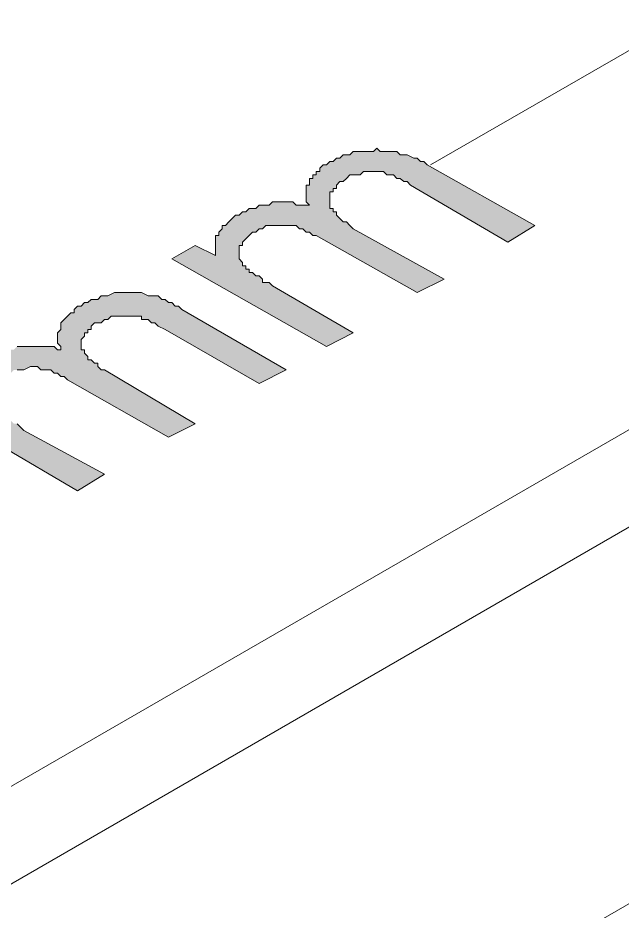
# Model space of a CAD drawing. Header units: inches. Extents: x -430764 to 256483, y 7374 to 217374.
# Drawn here: x 40432 to 44139, y 45742 to 51221 of the extents above; entities that cross this region are included whole.
import ezdxf

# ---------------------------------------------------------------- set-up
doc = ezdxf.new("R2010")
doc.units = ezdxf.units.IN
doc.header["$MEASUREMENT"] = 0
doc.layers.add('Background Stuff', color=252, linetype='Continuous', lineweight=5)
doc.layers.add('Layer 1', color=7, linetype='Continuous')

# ---------------------------------------------------------------- blocks, each defined once
blk = doc.blocks.new('block 3')
at = {"layer": 'Layer 1'}
h = blk.add_hatch(color=255, dxfattribs=at)
h.dxf.hatch_style = 2
h.paths.add_polyline_path([(334.485, -684.795), (329.744, -682.114), (330.465, -681.703), (331.084, -682.011), (331.084, -681.908), (331.084, -681.806), (331.084, -681.703), (331.084, -681.599), (331.084, -681.496), (331.084, -681.393), (331.187, -681.393), (331.187, -681.29), (331.291, -681.187), (331.291, -681.084), (331.394, -681.084), (331.496, -680.98), (331.6, -680.877), (331.703, -680.774), (331.806, -680.774), (331.908, -680.671), (332.012, -680.671), (332.115, -680.568), (332.218, -680.568), (332.321, -680.568), (332.424, -680.466), (332.527, -680.466), (332.63, -680.466), (332.733, -680.466), (332.836, -680.362), (332.939, -680.362), (333.145, -680.362), (333.249, -680.362), (333.352, -680.362), (333.455, -680.362), (333.558, -680.466), (333.764, -680.466), (333.867, -680.466), (333.97, -680.466), (333.867, -680.362), (333.867, -680.26), (333.867, -680.155), (333.867, -680.054), (333.867, -679.949), (333.867, -679.848), (333.97, -679.848), (333.97, -679.743), (333.97, -679.642), (334.073, -679.642), (334.073, -679.537), (334.176, -679.537), (334.176, -679.435), (334.28, -679.435), (334.28, -679.331), (334.383, -679.229), (334.485, -679.229), (334.589, -679.126), (334.692, -679.126), (334.795, -679.022), (334.898, -679.022), (335.001, -678.919), (335.104, -678.919), (335.208, -678.919), (335.311, -678.815), (335.413, -678.815), (335.517, -678.815), (335.62, -678.815), (335.722, -678.815), (335.929, -678.815), (336.032, -678.713), (336.135, -678.815), (336.238, -678.815), (336.341, -678.815), (336.444, -678.815), (336.547, -678.815), (336.65, -678.815), (336.753, -678.919), (336.856, -678.919), (336.959, -678.919), (337.166, -679.022), (337.269, -679.022), (337.372, -679.126), (337.475, -679.126), (337.578, -679.229), (340.876, -681.084), (340.052, -681.599), (337.062, -679.848), (336.959, -679.743), (336.856, -679.743), (336.753, -679.642), (336.65, -679.642), (336.547, -679.537), (336.444, -679.537), (336.341, -679.537), (336.238, -679.435), (336.032, -679.435), (335.929, -679.435), (335.825, -679.435), (335.722, -679.435), (335.62, -679.435), (335.517, -679.537), (335.311, -679.537), (335.208, -679.537), (335.104, -679.642), (335.001, -679.743), (334.898, -679.743), (334.795, -679.848), (334.795, -679.949), (334.692, -679.949), (334.692, -680.054), (334.589, -680.054), (334.589, -680.155), (334.589, -680.26), (334.589, -680.362), (334.589, -680.466), (334.589, -680.568), (334.692, -680.568), (334.692, -680.671), (334.795, -680.671), (334.795, -680.774), (334.898, -680.877), (335.001, -680.98), (335.104, -680.98), (335.208, -681.084), (335.311, -681.187), (338.094, -682.732), (337.269, -683.146), (334.176, -681.393), (334.073, -681.393), (333.97, -681.29), (333.867, -681.29), (333.764, -681.187), (333.661, -681.187), (333.558, -681.084), (333.455, -681.084), (333.352, -681.084), (333.249, -681.084), (333.145, -681.084), (333.042, -681.084), (332.939, -681.084), (332.836, -681.084), (332.733, -681.084), (332.63, -681.084), (332.527, -681.187), (332.424, -681.187), (332.321, -681.29), (332.218, -681.29), (332.115, -681.393), (332.012, -681.496), (331.908, -681.599), (331.908, -681.703), (331.806, -681.703), (331.806, -681.806), (331.806, -681.908), (331.806, -682.011), (331.806, -682.114), (331.908, -682.219), (331.908, -682.32), (332.012, -682.32), (332.012, -682.424), (332.115, -682.424), (332.115, -682.526), (332.218, -682.526), (332.321, -682.631), (332.424, -682.631), (332.527, -682.732), (332.527, -682.836), (332.733, -682.836), (332.836, -682.939), (335.311, -684.383)])
h = blk.add_hatch(color=255, dxfattribs=at)
h.dxf.hatch_style = 2
h.paths.add_polyline_path([(326.857, -689.227), (322.116, -686.444), (322.837, -686.031), (323.456, -686.444), (323.456, -686.341), (323.456, -686.238), (323.456, -686.135), (323.456, -686.031), (323.456, -685.929), (323.456, -685.825), (323.559, -685.825), (323.559, -685.723), (323.662, -685.619), (323.765, -685.517), (323.765, -685.413), (323.868, -685.413), (323.972, -685.31), (324.074, -685.207), (324.178, -685.207), (324.281, -685.104), (324.384, -685.104), (324.487, -685.001), (324.59, -685.001), (324.693, -684.897), (324.796, -684.897), (324.899, -684.897), (325.002, -684.795), (325.105, -684.795), (325.208, -684.795), (325.414, -684.795), (325.518, -684.795), (325.621, -684.795), (325.724, -684.795), (325.827, -684.795), (326.033, -684.795), (326.136, -684.795), (326.239, -684.897), (326.342, -684.897), (326.342, -684.795), (326.239, -684.691), (326.239, -684.588), (326.239, -684.485), (326.239, -684.383), (326.342, -684.28), (326.342, -684.176), (326.342, -684.073), (326.445, -683.97), (326.548, -683.867), (326.651, -683.764), (326.754, -683.764), (326.754, -683.661), (326.857, -683.558), (326.96, -683.558), (327.063, -683.454), (327.167, -683.454), (327.27, -683.352), (327.373, -683.352), (327.476, -683.352), (327.58, -683.248), (327.682, -683.248), (327.786, -683.248), (327.991, -683.146), (328.095, -683.146), (328.198, -683.146), (328.301, -683.146), (328.404, -683.146), (328.507, -683.146), (328.61, -683.146), (328.713, -683.146), (328.816, -683.146), (329.022, -683.248), (329.125, -683.248), (329.229, -683.248), (329.331, -683.248), (329.435, -683.352), (329.538, -683.352), (329.641, -683.454), (329.744, -683.454), (329.847, -683.558), (329.95, -683.558), (330.053, -683.661), (333.249, -685.517), (332.424, -685.929), (329.538, -684.28), (329.331, -684.176), (329.229, -684.073), (329.125, -684.073), (329.022, -683.97), (328.919, -683.97), (328.816, -683.97), (328.816, -683.867), (328.713, -683.867), (328.61, -683.867), (328.507, -683.867), (328.404, -683.867), (328.198, -683.867), (328.095, -683.867), (327.991, -683.867), (327.889, -683.867), (327.786, -683.97), (327.682, -683.97), (327.58, -684.073), (327.476, -684.073), (327.373, -684.073), (327.27, -684.176), (327.27, -684.28), (327.167, -684.28), (327.167, -684.383), (327.063, -684.383), (327.063, -684.485), (326.96, -684.588), (326.96, -684.691), (326.96, -684.795), (326.96, -684.897), (327.063, -684.897), (327.063, -685.001), (327.167, -685.104), (327.167, -685.207), (327.27, -685.207), (327.373, -685.31), (327.476, -685.31), (327.476, -685.413), (327.58, -685.517), (327.682, -685.517), (330.465, -687.165), (329.641, -687.578), (326.548, -685.825), (326.445, -685.723), (326.342, -685.723), (326.239, -685.619), (326.136, -685.619), (326.033, -685.517), (325.93, -685.517), (325.827, -685.517), (325.724, -685.517), (325.621, -685.413), (325.518, -685.413), (325.414, -685.413), (325.208, -685.517), (325.105, -685.517), (325.002, -685.517), (324.899, -685.517), (324.796, -685.619), (324.693, -685.619), (324.693, -685.723), (324.59, -685.723), (324.487, -685.825), (324.384, -685.929), (324.281, -685.929), (324.281, -686.031), (324.281, -686.135), (324.178, -686.238), (324.178, -686.341), (324.178, -686.444), (324.281, -686.444), (324.281, -686.546), (324.281, -686.65), (324.384, -686.65), (324.384, -686.752), (324.487, -686.857), (324.59, -686.857), (324.59, -686.959), (324.693, -686.959), (324.796, -687.062), (324.899, -687.165), (325.002, -687.165), (325.105, -687.269), (325.208, -687.371), (327.682, -688.712)])
at = {"layer": 'Layer 1', "color": 9, "lineweight": 0}
for points in [[(821.232, -414.723), (821.232, -411.734), (282.121, -722.935)], [(834.632, -422.455), (821.232, -414.723), (282.121, -725.924)], [(831.231, -490.075), (831.231, -420.496), (292.12, -731.696)]]:
    blk.add_lwpolyline(points, dxfattribs=at)
at = {"layer": 'Layer 1', "color": 5, "lineweight": 0}
blk.add_lwpolyline([(363.451, -664.385), (337.681, -679.229)], dxfattribs=at)
at = {"layer": 'Layer 1', "color": 255, "lineweight": 0}
for points in [[(334.485, -684.795), (329.744, -682.114), (330.465, -681.703), (331.084, -682.011), (331.084, -681.908), (331.084, -681.806), (331.084, -681.703), (331.084, -681.599), (331.084, -681.496), (331.084, -681.393), (331.187, -681.393), (331.187, -681.29), (331.291, -681.187), (331.291, -681.084), (331.394, -681.084), (331.496, -680.98), (331.6, -680.877), (331.703, -680.774), (331.806, -680.774), (331.908, -680.671), (332.012, -680.671), (332.115, -680.568), (332.218, -680.568), (332.321, -680.568), (332.424, -680.466), (332.527, -680.466), (332.63, -680.466), (332.733, -680.466), (332.836, -680.362), (332.939, -680.362), (333.145, -680.362), (333.249, -680.362), (333.352, -680.362), (333.455, -680.362), (333.558, -680.466), (333.764, -680.466), (333.867, -680.466), (333.97, -680.466), (333.867, -680.362), (333.867, -680.26), (333.867, -680.155), (333.867, -680.054), (333.867, -679.949), (333.867, -679.848), (333.97, -679.848), (333.97, -679.743), (333.97, -679.642), (334.073, -679.642), (334.073, -679.537), (334.176, -679.537), (334.176, -679.435), (334.28, -679.435), (334.28, -679.331), (334.383, -679.229), (334.485, -679.229), (334.589, -679.126), (334.692, -679.126), (334.795, -679.022), (334.898, -679.022), (335.001, -678.919), (335.104, -678.919), (335.208, -678.919), (335.311, -678.815), (335.413, -678.815), (335.517, -678.815), (335.62, -678.815), (335.722, -678.815), (335.929, -678.815), (336.032, -678.713), (336.135, -678.815), (336.238, -678.815), (336.341, -678.815), (336.444, -678.815), (336.547, -678.815), (336.65, -678.815), (336.753, -678.919), (336.856, -678.919), (336.959, -678.919), (337.166, -679.022), (337.269, -679.022), (337.372, -679.126), (337.475, -679.126), (337.578, -679.229), (340.876, -681.084), (340.052, -681.599), (337.062, -679.848), (336.959, -679.743), (336.856, -679.743), (336.753, -679.642), (336.65, -679.642), (336.547, -679.537), (336.444, -679.537), (336.341, -679.537), (336.238, -679.435), (336.032, -679.435), (335.929, -679.435), (335.825, -679.435), (335.722, -679.435), (335.62, -679.435), (335.517, -679.537), (335.311, -679.537), (335.208, -679.537), (335.104, -679.642), (335.001, -679.743), (334.898, -679.743), (334.795, -679.848), (334.795, -679.949), (334.692, -679.949), (334.692, -680.054), (334.589, -680.054), (334.589, -680.155), (334.589, -680.26), (334.589, -680.362), (334.589, -680.466), (334.589, -680.568), (334.692, -680.568), (334.692, -680.671), (334.795, -680.671), (334.795, -680.774), (334.898, -680.877), (335.001, -680.98), (335.104, -680.98), (335.208, -681.084), (335.311, -681.187), (338.094, -682.732), (337.269, -683.146), (334.176, -681.393), (334.073, -681.393), (333.97, -681.29), (333.867, -681.29), (333.764, -681.187), (333.661, -681.187), (333.558, -681.084), (333.455, -681.084), (333.352, -681.084), (333.249, -681.084), (333.145, -681.084), (333.042, -681.084), (332.939, -681.084), (332.836, -681.084), (332.733, -681.084), (332.63, -681.084), (332.527, -681.187), (332.424, -681.187), (332.321, -681.29), (332.218, -681.29), (332.115, -681.393), (332.012, -681.496), (331.908, -681.599), (331.908, -681.703), (331.806, -681.703), (331.806, -681.806), (331.806, -681.908), (331.806, -682.011), (331.806, -682.114), (331.908, -682.219), (331.908, -682.32), (332.012, -682.32), (332.012, -682.424), (332.115, -682.424), (332.115, -682.526), (332.218, -682.526), (332.321, -682.631), (332.424, -682.631), (332.527, -682.732), (332.527, -682.836), (332.733, -682.836), (332.836, -682.939), (335.311, -684.383), (334.485, -684.795)], [(326.857, -689.227), (322.116, -686.444)], [(325.002, -684.795), (325.105, -684.795), (325.208, -684.795), (325.414, -684.795), (325.518, -684.795), (325.621, -684.795), (325.724, -684.795), (325.827, -684.795), (326.033, -684.795), (326.136, -684.795), (326.239, -684.897), (326.342, -684.897), (326.342, -684.795), (326.239, -684.691), (326.239, -684.588), (326.239, -684.485), (326.239, -684.383), (326.342, -684.28), (326.342, -684.176), (326.342, -684.073), (326.445, -683.97), (326.548, -683.867), (326.651, -683.764), (326.754, -683.764), (326.754, -683.661), (326.857, -683.558), (326.96, -683.558), (327.063, -683.454), (327.167, -683.454), (327.27, -683.352), (327.373, -683.352), (327.476, -683.352), (327.58, -683.248), (327.682, -683.248), (327.786, -683.248), (327.991, -683.146), (328.095, -683.146), (328.198, -683.146), (328.301, -683.146), (328.404, -683.146), (328.507, -683.146), (328.61, -683.146), (328.713, -683.146), (328.816, -683.146), (329.022, -683.248), (329.125, -683.248), (329.229, -683.248), (329.331, -683.248), (329.435, -683.352), (329.538, -683.352), (329.641, -683.454), (329.744, -683.454), (329.847, -683.558), (329.95, -683.558), (330.053, -683.661), (333.249, -685.517), (332.424, -685.929), (329.538, -684.28), (329.331, -684.176), (329.229, -684.073), (329.125, -684.073), (329.022, -683.97), (328.919, -683.97), (328.816, -683.97), (328.816, -683.867), (328.713, -683.867), (328.61, -683.867), (328.507, -683.867), (328.404, -683.867), (328.198, -683.867), (328.095, -683.867), (327.991, -683.867), (327.889, -683.867), (327.786, -683.97), (327.682, -683.97), (327.58, -684.073), (327.476, -684.073), (327.373, -684.073), (327.27, -684.176), (327.27, -684.28), (327.167, -684.28), (327.167, -684.383), (327.063, -684.383), (327.063, -684.485), (326.96, -684.588), (326.96, -684.691), (326.96, -684.795), (326.96, -684.897), (327.063, -684.897), (327.063, -685.001), (327.167, -685.104), (327.167, -685.207), (327.27, -685.207), (327.373, -685.31), (327.476, -685.31), (327.476, -685.413), (327.58, -685.517), (327.682, -685.517), (330.465, -687.165), (329.641, -687.578), (326.548, -685.825), (326.445, -685.723), (326.342, -685.723), (326.239, -685.619), (326.136, -685.619), (326.033, -685.517), (325.93, -685.517), (325.827, -685.517), (325.724, -685.517), (325.621, -685.413), (325.518, -685.413), (325.414, -685.413), (325.208, -685.517), (325.105, -685.517), (325.002, -685.517)], [(325.002, -687.165), (325.105, -687.269), (325.208, -687.371), (327.682, -688.712), (326.857, -689.227)]]:
    blk.add_lwpolyline(points, dxfattribs=at)
blk = doc.blocks.new('Isometric')
at = {"layer": 'Layer 1', "xscale": 200, "yscale": 200, "zscale": 200}
blk.add_blockref('block 3', (-56424.1, 145184.8), dxfattribs=at)

msp = doc.modelspace()

# ---------------------------------------------------------------- block references
at = {"layer": 'Background Stuff'}
msp.add_blockref('Isometric', (31851.58203, 40980.31673), dxfattribs=at)

doc.saveas('drawing.dxf')
